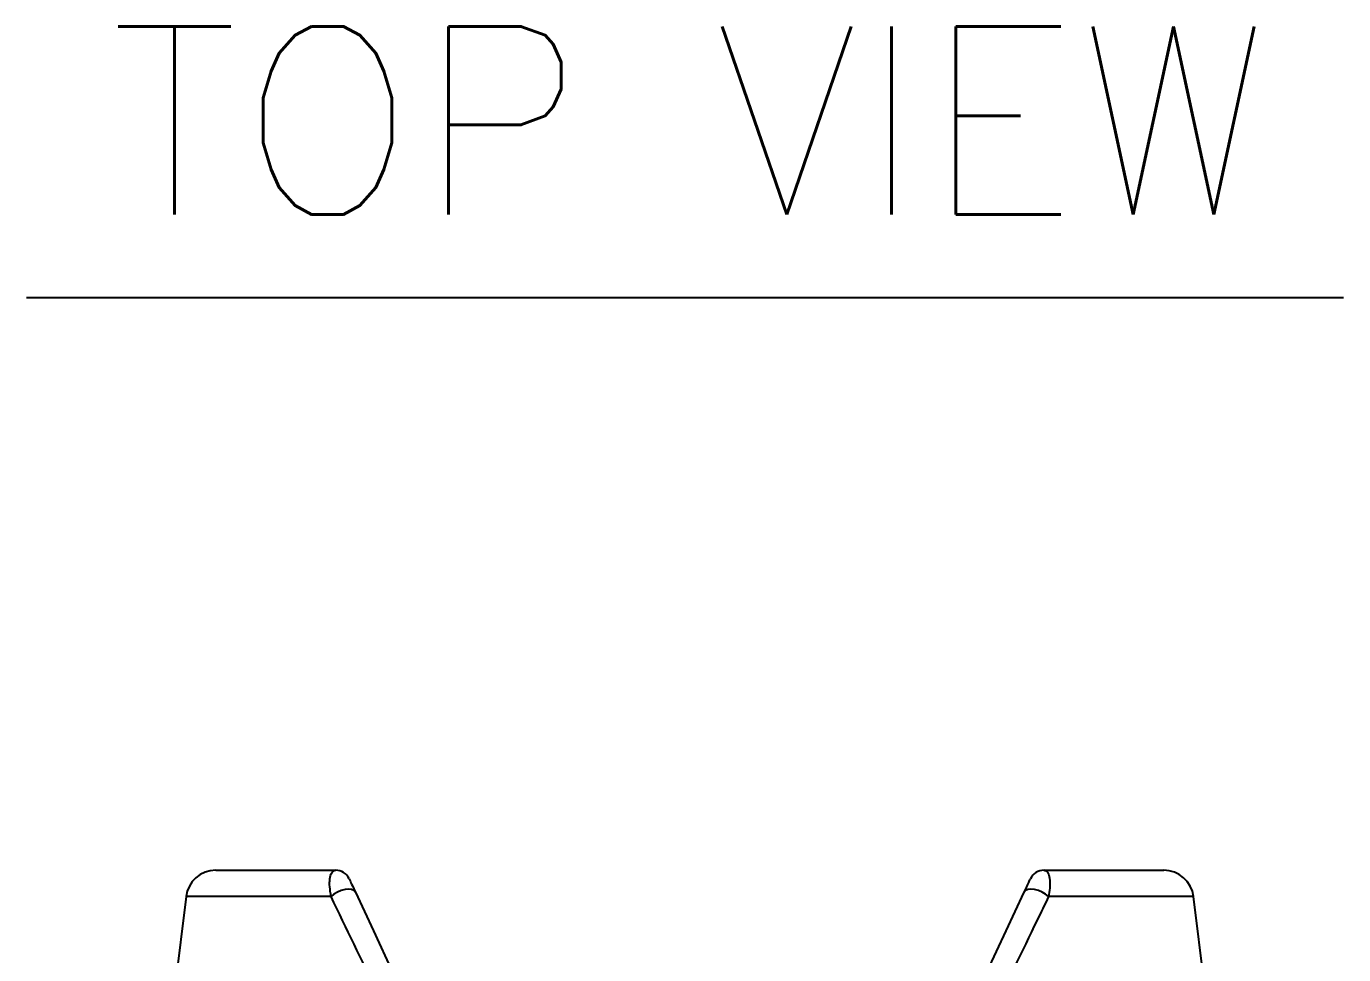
# Model space of a CAD drawing. Extents: x 11 to 120, y 2 to 94.
# Drawn here: x 52.54 to 57.8, y 90.67 to 94.37 of the extents above; entities that cross this region are included whole.
import ezdxf
from ezdxf.enums import TextEntityAlignment as Align

# ---------------------------------------------------------------- set-up
doc = ezdxf.new("R2010")
doc.units = 0
doc.header["$MEASUREMENT"] = 0
doc.layers.add('OBJECT', color=7, linetype='CONTINUOUS')
doc.styles.get("Standard").update_dxf_attribs({"font": 'SIMPLEX'})

msp = doc.modelspace()

# ---------------------------------------------------------------- linework, layer by layer
at = {"layer": 'OBJECT', "color": 1}
msp.add_line((52.5396, 93.2881), (57.7952, 93.2881), dxfattribs=at)
at = {"layer": 'OBJECT'}
for p, q in [((53.2958, 91.004), (53.7733, 91.004)), ((56.5997, 91.004), (57.0772, 91.004)), ((53.1767, 90.8986), (53.127, 90.4943)), ((53.7554, 90.8986), (53.1767, 90.8986)), ((57.1963, 90.8986), (56.6176, 90.8986)), ((57.246, 90.4943), (57.1963, 90.8986))]:
    msp.add_line(p, q, dxfattribs=at)
at = {"layer": 'OBJECT', "flags": 128}
for points in [[(53.8522, 90.9166), (53.8467, 90.9232), (53.8375, 90.9273), (53.8253, 90.9287), (53.8111, 90.9273), (53.7958, 90.9232), (53.7807, 90.9167), (53.7669, 90.9083), (53.7554, 90.8986)], [(56.6176, 90.8986), (56.6061, 90.9083), (56.5923, 90.9167), (56.5772, 90.9232), (56.562, 90.9273), (56.5477, 90.9287), (56.5355, 90.9273), (56.5263, 90.9232), (56.5208, 90.9166)], [(53.8522, 90.9166), (53.9242, 90.7624), (54.0008, 90.598), (54.082, 90.4239), (54.1676, 90.2404), (54.2572, 90.0481), (54.3509, 89.8473), (54.4482, 89.6386)], [(55.9248, 89.6386), (56.0222, 89.8473), (56.1158, 90.0481), (56.2055, 90.2404), (56.291, 90.4239), (56.3722, 90.598), (56.4489, 90.7624), (56.5208, 90.9166)]]:
    msp.add_lwpolyline(points, dxfattribs=at)
at = {"layer": 'OBJECT'}
for centre, radius, start, end in [((53.2958, 90.884), 0.12, 90, 173), ((53.7733, 90.944), 0.06, 25, 90), ((56.5997, 90.944), 0.06, 90, 155), ((57.0772, 90.884), 0.12, 7, 90)]:
    msp.add_arc(centre, radius, start, end, dxfattribs=at)
for points, knots in [([(53.7554, 90.8986), (53.7533, 90.912), (53.7489, 90.9391), (53.75, 90.9721), (53.7568, 90.9981), (53.7676, 91.0019), (53.7733, 91.004)], [0, 0, 0, 0, 0.223098, 0.450964, 0.711814, 1, 1, 1, 1]), ([(56.5997, 91.004), (56.6049, 91.0023), (56.6154, 90.9989), (56.6232, 90.9732), (56.6242, 90.9385), (56.6195, 90.9101), (56.6176, 90.8986)], [0, 0, 0, 0, 0.261321, 0.527904, 0.808328, 1, 1, 1, 1]), ([(53.8277, 90.9693), (53.8284, 90.9678), (53.8298, 90.9647), (53.8386, 90.946), (53.8481, 90.9256), (53.8522, 90.9166)], [0, 0, 0, 0, 0.351631, 0.714779, 1, 1, 1, 1]), ([(56.5208, 90.9166), (56.5242, 90.924), (56.5327, 90.9423), (56.5413, 90.9607), (56.5451, 90.9688), (56.5453, 90.9692), (56.5454, 90.9693)], [0, 0, 0, 0, 0.230481, 0.56858, 0.916913, 1, 1, 1, 1]), ([(54.4047, 89.5513), (54.3963, 89.5689), (54.3712, 89.6211), (54.2797, 89.8113), (54.1318, 90.1186), (53.9384, 90.5199), (53.8164, 90.7724), (53.7554, 90.8986)], [0, 0, 0, 0, 0.037504, 0.11146, 0.407416, 0.703808, 1, 1, 1, 1]), ([(56.6176, 90.8986), (56.6026, 90.8675), (56.5274, 90.712), (56.3879, 90.4228), (56.1967, 90.0262), (56.0667, 89.756), (56.0016, 89.6206)], [0, 0, 0, 0, 0.077798, 0.389331, 0.69397, 1, 1, 1, 1])]:
    msp.add_open_spline(points, degree=3, knots=knots, dxfattribs=at)

# ---------------------------------------------------------------- texts
at = {"layer": 'OBJECT', "color": 1}
msp.add_text('TOP VIEW', height=0.75, dxfattribs=at).set_placement((55.1876, 93.6195), align=Align.CENTER)

doc.saveas('drawing.dxf')
